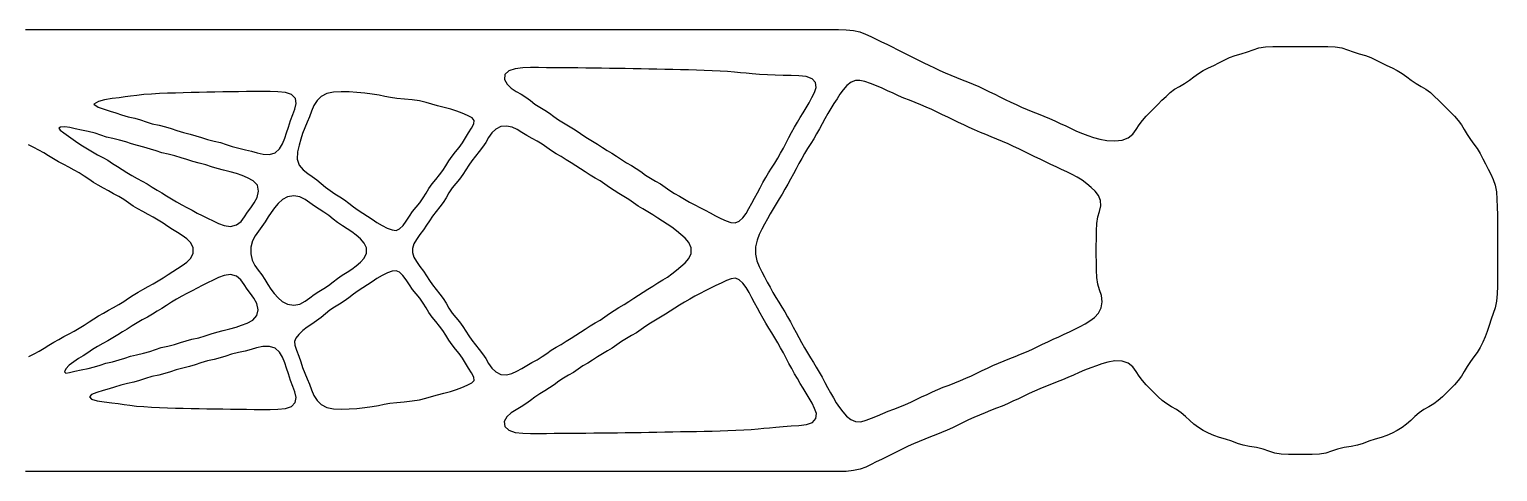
# Model space of a CAD drawing. Header units: millimetres. Extents: x 1 to 120, y 0 to 18.
# Drawn here: x 60.5 to 120, y 0 to 17.9 of the extents above; entities that cross this region are included whole.
import ezdxf

# ---------------------------------------------------------------- set-up
doc = ezdxf.new("R2010")
doc.units = ezdxf.units.MM

msp = doc.modelspace()

# ---------------------------------------------------------------- linework, layer by layer
for points in [[(60.32, 17.92), (60.64, 17.92), (60.96, 17.92), (61.28, 17.92), (61.6, 17.92), (61.92, 17.92), (62.24, 17.92), (62.56, 17.92), (62.88, 17.92), (63.2, 17.92), (63.52, 17.92), (63.84, 17.92), (64.16, 17.92), (64.48, 17.92), (64.8, 17.92), (65.12, 17.92), (65.44, 17.92), (65.76, 17.92), (66.08, 17.92), (66.4, 17.92), (66.72, 17.92), (67.04, 17.92), (67.36, 17.92), (67.68, 17.92), (68, 17.92), (68.32, 17.92), (68.64, 17.92), (68.96, 17.92), (69.28, 17.92), (69.6, 17.92), (69.92, 17.92), (70.24, 17.92), (70.56, 17.92), (70.88, 17.92), (71.2, 17.92), (71.52, 17.92), (71.84, 17.92), (72.16, 17.92), (72.48, 17.92), (72.8, 17.92), (73.12, 17.92), (73.44, 17.92), (73.76, 17.92), (74.08, 17.92), (74.4, 17.92), (74.72, 17.92), (75.04, 17.92), (75.36, 17.92), (75.68, 17.92), (76, 17.92), (76.32, 17.92), (76.64, 17.92), (76.96, 17.92), (77.28, 17.92), (77.6, 17.92), (77.92, 17.92), (78.24, 17.92), (78.56, 17.92), (78.88, 17.92), (79.2, 17.92), (79.52, 17.92), (79.84, 17.92), (80.16, 17.92), (80.48, 17.92), (80.8, 17.92), (81.12, 17.92), (81.44, 17.92), (81.76, 17.92), (82.08, 17.92), (82.4, 17.92), (82.72, 17.92), (83.04, 17.92), (83.36, 17.92), (83.68, 17.92), (84, 17.92), (84.32, 17.92), (84.64, 17.92), (84.96, 17.92), (85.28, 17.92), (85.6, 17.92), (85.92, 17.92), (86.24, 17.92), (86.56, 17.92), (86.88, 17.92), (87.2, 17.92), (87.52, 17.92), (87.84, 17.92), (88.16, 17.92), (88.48, 17.92), (88.8, 17.92), (89.12, 17.92), (89.44, 17.92), (89.76, 17.92), (90.08, 17.92), (90.4, 17.92), (90.72, 17.92), (91.04, 17.92), (91.36, 17.92), (91.68, 17.92), (92, 17.92), (92.32, 17.92), (92.64, 17.92), (92.96, 17.92), (93.28, 17.918), (93.596, 17.906), (93.893, 17.875), (94.149, 17.814), (94.372, 17.727), (94.59, 17.627), (94.81, 17.524), (95.024, 17.42), (95.238, 17.314), (95.453, 17.208), (95.664, 17.101), (95.878, 16.995), (96.094, 16.889), (96.307, 16.783), (96.52, 16.676), (96.736, 16.571), (96.95, 16.466), (97.167, 16.361), (97.389, 16.259), (97.608, 16.161), (97.832, 16.064), (98.069, 15.97), (98.298, 15.882), (98.514, 15.793), (98.737, 15.7), (98.965, 15.602), (99.184, 15.5), (99.399, 15.395), (99.614, 15.289), (99.827, 15.183), (100.042, 15.077), (100.261, 14.973), (100.477, 14.872), (100.699, 14.771), (100.93, 14.673), (101.154, 14.581), (101.373, 14.492), (101.603, 14.401), (101.835, 14.309), (102.055, 14.212), (102.273, 14.11), (102.492, 14.008), (102.709, 13.904), (102.933, 13.8), (103.167, 13.704), (103.393, 13.618), (103.616, 13.537), (103.869, 13.465), (104.164, 13.417), (104.477, 13.403), (104.777, 13.432), (105.03, 13.519), (105.215, 13.669), (105.348, 13.859), (105.468, 14.052), (105.603, 14.232), (105.755, 14.402), (105.914, 14.566), (106.074, 14.726), (106.234, 14.886), (106.394, 15.046), (106.558, 15.205), (106.728, 15.357), (106.908, 15.492), (107.103, 15.609), (107.306, 15.726), (107.503, 15.857), (107.686, 15.998), (107.869, 16.132), (108.068, 16.248), (108.28, 16.356), (108.493, 16.463), (108.705, 16.57), (108.92, 16.675), (109.135, 16.775), (109.36, 16.859), (109.607, 16.931), (109.86, 17.009), (110.092, 17.096), (110.322, 17.169), (110.584, 17.21), (110.883, 17.224), (111.2, 17.227), (111.52, 17.228), (111.84, 17.228), (112.16, 17.228), (112.48, 17.228), (112.8, 17.227), (113.117, 17.224), (113.416, 17.21), (113.678, 17.169), (113.908, 17.096), (114.14, 17.009), (114.393, 16.931), (114.64, 16.859), (114.865, 16.775), (115.08, 16.675), (115.295, 16.57), (115.507, 16.463), (115.72, 16.356), (115.932, 16.248), (116.131, 16.132), (116.314, 15.998), (116.497, 15.857), (116.694, 15.726), (116.897, 15.609), (117.092, 15.492), (117.272, 15.357), (117.442, 15.205), (117.606, 15.046), (117.766, 14.886), (117.926, 14.726), (118.086, 14.566), (118.245, 14.402), (118.397, 14.232), (118.532, 14.052), (118.649, 13.857), (118.766, 13.654), (118.897, 13.457), (119.038, 13.274), (119.172, 13.091), (119.288, 12.892), (119.396, 12.68), (119.504, 12.467), (119.612, 12.257), (119.72, 12.047), (119.822, 11.834), (119.902, 11.605), (119.949, 11.339), (119.971, 11.037), (119.985, 10.72), (119.994, 10.4), (119.999, 10.08), (120, 9.76), (120, 9.44), (120, 9.12), (120, 9), (120, 8.8), (120, 8.48), (120, 8.16), (119.999, 7.84), (119.994, 7.52), (119.982, 7.203), (119.956, 6.901), (119.905, 6.635), (119.825, 6.403), (119.734, 6.173), (119.653, 5.925), (119.579, 5.679), (119.495, 5.455), (119.395, 5.24), (119.288, 5.028), (119.172, 4.829), (119.038, 4.646), (118.897, 4.463), (118.766, 4.266), (118.649, 4.063), (118.532, 3.868), (118.397, 3.688), (118.245, 3.518), (118.086, 3.354), (117.926, 3.194), (117.762, 3.035), (117.592, 2.883), (117.412, 2.748), (117.217, 2.631), (117.015, 2.514), (116.822, 2.382), (116.648, 2.232), (116.482, 2.075), (116.312, 1.923), (116.131, 1.788), (115.932, 1.672), (115.72, 1.565), (115.505, 1.465), (115.28, 1.381), (115.033, 1.309), (114.78, 1.231), (114.548, 1.144), (114.318, 1.07), (114.058, 1.02), (113.773, 0.975), (113.503, 0.908), (113.268, 0.823), (113.038, 0.751), (112.776, 0.71), (112.477, 0.696), (112.16, 0.693), (111.84, 0.693), (111.523, 0.696), (111.224, 0.71), (110.962, 0.751), (110.732, 0.823), (110.497, 0.908), (110.227, 0.975), (109.942, 1.02), (109.682, 1.07), (109.452, 1.144), (109.22, 1.231), (108.967, 1.309), (108.72, 1.381), (108.495, 1.465), (108.28, 1.565), (108.068, 1.672), (107.869, 1.788), (107.688, 1.923), (107.518, 2.075), (107.352, 2.232), (107.178, 2.382), (106.985, 2.514), (106.783, 2.631), (106.588, 2.748), (106.408, 2.883), (106.238, 3.035), (106.074, 3.194), (105.914, 3.354), (105.755, 3.518), (105.603, 3.688), (105.468, 3.868), (105.348, 4.061), (105.215, 4.251), (105.03, 4.4), (104.777, 4.48), (104.484, 4.487), (104.2, 4.439), (103.956, 4.365), (103.737, 4.287), (103.504, 4.207), (103.26, 4.115), (103.031, 4.015), (102.809, 3.915), (102.583, 3.816), (102.361, 3.721), (102.143, 3.633), (101.911, 3.546), (101.672, 3.455), (101.446, 3.36), (101.228, 3.261), (101.006, 3.16), (100.789, 3.055), (100.573, 2.952), (100.353, 2.85), (100.135, 2.749), (99.914, 2.655), (99.68, 2.565), (99.445, 2.476), (99.224, 2.386), (99.001, 2.294), (98.773, 2.195), (98.552, 2.092), (98.338, 1.988), (98.121, 1.884), (97.905, 1.779), (97.684, 1.678), (97.453, 1.582), (97.23, 1.491), (97.015, 1.406), (96.785, 1.319), (96.546, 1.225), (96.32, 1.126), (96.103, 1.025), (95.883, 0.922), (95.668, 0.816), (95.455, 0.71), (95.24, 0.604), (95.027, 0.497), (94.814, 0.392), (94.599, 0.287), (94.383, 0.184), (94.157, 0.097), (93.896, 0.039), (93.597, 0.011), (93.28, 0.002), (92.96, 0), (92.64, 0), (92.32, 0), (92, 0), (91.68, 0), (91.36, 0), (91.04, 0), (90.72, 0), (90.4, 0), (90.08, 0), (89.76, 0), (89.44, 0), (89.12, 0), (88.8, 0), (88.48, 0), (88.16, 0), (87.84, 0), (87.52, 0), (87.2, 0), (86.88, 0), (86.56, 0), (86.24, 0), (85.92, 0), (85.6, 0), (85.28, 0), (84.96, 0), (84.64, 0), (84.32, 0), (84, 0), (83.68, 0), (83.36, 0), (83.04, 0), (82.72, 0), (82.4, 0), (82.08, 0), (81.76, 0), (81.44, 0), (81.12, 0), (80.8, 0), (80.48, 0), (80.16, 0), (79.84, 0), (79.52, 0), (79.2, 0), (78.88, 0), (78.56, 0), (78.24, 0), (77.92, 0), (77.6, 0), (77.28, 0), (76.96, 0), (76.64, 0), (76.32, 0), (76, 0), (75.68, 0), (75.36, 0), (75.04, 0), (74.72, 0), (74.4, 0), (74.08, 0), (73.76, 0), (73.44, 0), (73.12, 0), (72.8, 0), (72.48, 0), (72.16, 0), (71.84, 0), (71.52, 0), (71.2, 0), (70.88, 0), (70.56, 0), (70.24, 0), (69.92, 0), (69.6, 0), (69.28, 0), (68.96, 0), (68.64, 0), (68.32, 0), (68, 0), (67.68, 0), (67.36, 0), (67.04, 0), (66.72, 0), (66.4, 0), (66.08, 0), (65.76, 0), (65.44, 0), (65.12, 0), (64.8, 0), (64.48, 0), (64.16, 0), (63.84, 0), (63.52, 0), (63.2, 0), (62.88, 0), (62.56, 0), (62.24, 0), (61.92, 0), (61.6, 0), (61.28, 0), (60.96, 0), (60.64, 0), (60.32, 0)], [(60.459, 4.66), (60.671, 4.771), (60.878, 4.883), (61.079, 4.999), (61.277, 5.12), (61.475, 5.242), (61.676, 5.357), (61.882, 5.47), (62.09, 5.585), (62.297, 5.698), (62.505, 5.812), (62.708, 5.936), (62.903, 6.068), (63.093, 6.193), (63.285, 6.307), (63.486, 6.422), (63.692, 6.54), (63.899, 6.655), (64.107, 6.77), (64.31, 6.894), (64.506, 7.026), (64.695, 7.151), (64.887, 7.266), (65.087, 7.381), (65.292, 7.5), (65.499, 7.614), (65.707, 7.729), (65.91, 7.854), (66.105, 7.987), (66.293, 8.112), (66.483, 8.228), (66.678, 8.348), (66.866, 8.486), (67.024, 8.653), (67.119, 8.852), (67.119, 9.068), (67.025, 9.268), (66.866, 9.433), (66.677, 9.571), (66.481, 9.69), (66.291, 9.806), (66.102, 9.932), (65.909, 10.065), (65.706, 10.19), (65.499, 10.305), (65.292, 10.418), (65.085, 10.534), (64.881, 10.648), (64.688, 10.763), (64.499, 10.89), (64.306, 11.022), (64.104, 11.147), (63.898, 11.262), (63.691, 11.376), (63.483, 11.491), (63.277, 11.604), (63.081, 11.719), (62.892, 11.846), (62.7, 11.978), (62.5, 12.102), (62.295, 12.217), (62.088, 12.331), (61.878, 12.444), (61.669, 12.556), (61.464, 12.671), (61.262, 12.792), (61.063, 12.911), (60.865, 13.023), (60.659, 13.136), (60.448, 13.248)]]:
    msp.add_lwpolyline(points)
for points in [[(90.72, 16.06), (90.4, 16.072), (90.084, 16.091), (89.788, 16.116), (89.532, 16.142), (89.307, 16.165), (89.067, 16.188), (88.788, 16.21), (88.479, 16.229), (88.16, 16.245), (87.84, 16.257), (87.52, 16.267), (87.2, 16.276), (86.88, 16.284), (86.56, 16.291), (86.24, 16.298), (85.92, 16.304), (85.6, 16.311), (85.28, 16.317), (84.96, 16.323), (84.64, 16.328), (84.32, 16.334), (84, 16.339), (83.68, 16.344), (83.36, 16.349), (83.04, 16.353), (82.72, 16.357), (82.4, 16.36), (82.08, 16.363), (81.76, 16.366), (81.44, 16.368), (81.12, 16.369), (80.8, 16.369), (80.482, 16.361), (80.175, 16.327), (79.915, 16.24), (79.756, 16.087), (79.738, 15.892), (79.844, 15.701), (80.016, 15.54), (80.214, 15.408), (80.416, 15.291), (80.609, 15.171), (80.792, 15.037), (80.976, 14.895), (81.171, 14.762), (81.371, 14.643), (81.564, 14.525), (81.749, 14.395), (81.937, 14.258), (82.135, 14.13), (82.34, 14.014), (82.538, 13.895), (82.726, 13.764), (82.912, 13.631), (83.106, 13.506), (83.308, 13.387), (83.512, 13.264), (83.713, 13.136), (83.906, 13.016), (84.092, 12.902), (84.283, 12.78), (84.482, 12.647), (84.686, 12.519), (84.889, 12.402), (85.083, 12.285), (85.269, 12.155), (85.458, 12.019), (85.656, 11.892), (85.861, 11.776), (86.06, 11.656), (86.251, 11.527), (86.439, 11.397), (86.632, 11.275), (86.832, 11.157), (87.037, 11.037), (87.245, 10.919), (87.455, 10.808), (87.663, 10.699), (87.874, 10.588), (88.086, 10.48), (88.296, 10.371), (88.51, 10.262), (88.724, 10.162), (88.919, 10.092), (89.092, 10.08), (89.253, 10.146), (89.402, 10.284), (89.533, 10.466), (89.652, 10.667), (89.769, 10.873), (89.882, 11.084), (89.992, 11.296), (90.103, 11.506), (90.22, 11.712), (90.334, 11.913), (90.448, 12.108), (90.57, 12.302), (90.697, 12.5), (90.818, 12.701), (90.933, 12.906), (91.048, 13.113), (91.162, 13.324), (91.272, 13.536), (91.383, 13.746), (91.5, 13.952), (91.614, 14.154), (91.728, 14.348), (91.85, 14.543), (91.975, 14.742), (92.095, 14.945), (92.207, 15.153), (92.309, 15.361), (92.374, 15.571), (92.355, 15.769), (92.217, 15.922), (91.976, 16.009), (91.677, 16.043), (91.36, 16.051), (91.04, 16.054)], [(102.955, 11.925), (102.752, 12.035), (102.539, 12.142), (102.322, 12.247), (102.109, 12.349), (101.891, 12.451), (101.668, 12.553), (101.452, 12.656), (101.238, 12.761), (101.021, 12.866), (100.807, 12.971), (100.591, 13.076), (100.371, 13.178), (100.153, 13.279), (99.929, 13.379), (99.695, 13.477), (99.469, 13.567), (99.255, 13.655), (99.031, 13.748), (98.801, 13.844), (98.581, 13.944), (98.364, 14.047), (98.145, 14.15), (97.93, 14.254), (97.715, 14.359), (97.497, 14.463), (97.282, 14.566), (97.062, 14.669), (96.836, 14.769), (96.614, 14.864), (96.394, 14.956), (96.161, 15.048), (95.929, 15.139), (95.71, 15.233), (95.491, 15.332), (95.267, 15.432), (95.047, 15.533), (94.819, 15.634), (94.577, 15.727), (94.351, 15.803), (94.153, 15.851), (93.969, 15.851), (93.789, 15.783), (93.621, 15.648), (93.47, 15.473), (93.341, 15.29), (93.223, 15.107), (93.099, 14.917), (92.968, 14.718), (92.844, 14.511), (92.731, 14.301), (92.62, 14.093), (92.505, 13.886), (92.391, 13.681), (92.277, 13.484), (92.154, 13.289), (92.029, 13.092), (91.909, 12.893), (91.794, 12.689), (91.677, 12.483), (91.562, 12.273), (91.452, 12.062), (91.34, 11.853), (91.225, 11.645), (91.111, 11.441), (90.997, 11.244), (90.875, 11.048), (90.75, 10.851), (90.632, 10.651), (90.516, 10.447), (90.4, 10.24), (90.286, 10.031), (90.177, 9.819), (90.071, 9.606), (89.978, 9.374), (89.921, 9.104), (89.92, 8.815), (89.977, 8.546), (90.07, 8.313), (90.175, 8.099), (90.283, 7.887), (90.395, 7.677), (90.51, 7.469), (90.624, 7.263), (90.744, 7.06), (90.869, 6.861), (90.99, 6.666), (91.104, 6.472), (91.219, 6.272), (91.337, 6.066), (91.45, 5.857), (91.559, 5.644), (91.671, 5.433), (91.785, 5.226), (91.899, 5.019), (92.019, 4.815), (92.146, 4.615), (92.267, 4.421), (92.38, 4.229), (92.496, 4.03), (92.616, 3.826), (92.729, 3.617), (92.84, 3.405), (92.956, 3.196), (93.075, 2.991), (93.193, 2.792), (93.317, 2.602), (93.454, 2.422), (93.607, 2.253), (93.778, 2.111), (93.975, 2.029), (94.188, 2.024), (94.403, 2.082), (94.625, 2.169), (94.857, 2.264), (95.082, 2.356), (95.299, 2.443), (95.531, 2.529), (95.771, 2.621), (95.996, 2.718), (96.214, 2.818), (96.434, 2.921), (96.651, 3.025), (96.869, 3.127), (97.093, 3.227), (97.313, 3.325), (97.531, 3.416), (97.765, 3.505), (98.001, 3.595), (98.224, 3.688), (98.445, 3.784), (98.669, 3.884), (98.888, 3.988), (99.104, 4.091), (99.323, 4.194), (99.54, 4.296), (99.761, 4.394), (99.994, 4.488), (100.222, 4.578), (100.44, 4.665), (100.665, 4.754), (100.899, 4.851), (101.122, 4.953), (101.339, 5.055), (101.557, 5.159), (101.773, 5.263), (101.989, 5.366), (102.212, 5.467), (102.431, 5.568), (102.646, 5.669), (102.867, 5.772), (103.083, 5.877), (103.283, 5.985), (103.476, 6.107), (103.66, 6.251), (103.819, 6.422), (103.931, 6.633), (103.973, 6.884), (103.939, 7.139), (103.862, 7.372), (103.791, 7.602), (103.75, 7.864), (103.736, 8.163), (103.733, 8.48), (103.732, 8.8), (103.732, 9.12), (103.733, 9.44), (103.736, 9.757), (103.75, 10.056), (103.79, 10.318), (103.856, 10.546), (103.911, 10.765), (103.904, 10.985), (103.819, 11.186), (103.679, 11.36), (103.517, 11.518), (103.342, 11.668), (103.152, 11.806)], [(69.6, 15.399), (69.28, 15.397), (68.96, 15.393), (68.64, 15.389), (68.32, 15.384), (68, 15.378), (67.68, 15.372), (67.36, 15.365), (67.04, 15.358), (66.72, 15.35), (66.4, 15.341), (66.08, 15.33), (65.76, 15.317), (65.44, 15.3), (65.125, 15.277), (64.834, 15.247), (64.588, 15.216), (64.367, 15.183), (64.123, 15.149), (63.835, 15.115), (63.535, 15.07), (63.28, 14.995), (63.091, 14.883), (63.277, 14.771), (63.51, 14.682), (63.756, 14.612), (63.984, 14.537), (64.22, 14.456), (64.485, 14.381), (64.753, 14.316), (64.991, 14.25), (65.216, 14.175), (65.466, 14.099), (65.74, 14.033), (65.996, 13.97), (66.225, 13.898), (66.461, 13.818), (66.726, 13.743), (66.996, 13.678), (67.236, 13.612), (67.459, 13.538), (67.708, 13.462), (67.98, 13.394), (68.237, 13.331), (68.466, 13.259), (68.702, 13.178), (68.971, 13.104), (69.248, 13.043), (69.493, 12.983), (69.715, 12.916), (69.954, 12.861), (70.214, 12.854), (70.447, 12.924), (70.623, 13.074), (70.748, 13.282), (70.837, 13.506), (70.908, 13.725), (70.984, 13.962), (71.07, 14.222), (71.156, 14.47), (71.24, 14.693), (71.295, 14.913), (71.264, 15.124), (71.111, 15.282), (70.86, 15.365), (70.558, 15.394), (70.24, 15.4), (69.92, 15.401)], [(77.294, 14.755), (77.031, 14.819), (76.799, 14.887), (76.567, 14.959), (76.3, 15.022), (75.997, 15.065), (75.683, 15.094), (75.383, 15.122), (75.121, 15.16), (74.891, 15.206), (74.656, 15.255), (74.383, 15.301), (74.078, 15.338), (73.76, 15.366), (73.44, 15.385), (73.121, 15.395), (72.813, 15.38), (72.537, 15.321), (72.314, 15.206), (72.144, 15.04), (72.014, 14.832), (71.916, 14.603), (71.833, 14.38), (71.742, 14.158), (71.644, 13.925), (71.56, 13.696), (71.49, 13.476), (71.413, 13.234), (71.345, 12.954), (71.339, 12.665), (71.425, 12.415), (71.582, 12.227), (71.766, 12.085), (71.951, 11.958), (72.134, 11.824), (72.314, 11.678), (72.491, 11.529), (72.671, 11.387), (72.862, 11.258), (73.061, 11.139), (73.253, 11.015), (73.435, 10.878), (73.618, 10.732), (73.808, 10.594), (74.001, 10.472), (74.189, 10.354), (74.376, 10.227), (74.57, 10.092), (74.778, 9.967), (74.992, 9.863), (75.186, 9.791), (75.347, 9.776), (75.49, 9.84), (75.63, 9.975), (75.762, 10.153), (75.887, 10.348), (76.018, 10.538), (76.16, 10.717), (76.307, 10.897), (76.443, 11.089), (76.563, 11.287), (76.68, 11.478), (76.812, 11.66), (76.959, 11.841), (77.107, 12.023), (77.242, 12.205), (77.364, 12.394), (77.484, 12.589), (77.616, 12.779), (77.76, 12.958), (77.908, 13.137), (78.044, 13.329), (78.164, 13.527), (78.28, 13.724), (78.399, 13.916), (78.497, 14.088), (78.519, 14.223), (78.426, 14.331), (78.24, 14.43), (78.024, 14.521), (77.807, 14.605), (77.565, 14.684)], [(68.346, 12.22), (68.096, 12.283), (67.871, 12.354), (67.633, 12.432), (67.366, 12.505), (67.103, 12.57), (66.869, 12.641), (66.639, 12.719), (66.381, 12.794), (66.106, 12.858), (65.854, 12.921), (65.629, 12.992), (65.391, 13.071), (65.125, 13.144), (64.863, 13.21), (64.629, 13.281), (64.399, 13.359), (64.14, 13.433), (63.865, 13.496), (63.612, 13.558), (63.386, 13.63), (63.147, 13.708), (62.872, 13.777), (62.591, 13.834), (62.344, 13.888), (62.126, 13.94), (61.917, 13.968), (61.744, 13.957), (61.672, 13.913), (61.73, 13.84), (61.881, 13.732), (62.069, 13.596), (62.26, 13.455), (62.448, 13.324), (62.638, 13.204), (62.836, 13.085), (63.039, 12.962), (63.248, 12.843), (63.457, 12.731), (63.661, 12.614), (63.857, 12.489), (64.049, 12.365), (64.24, 12.247), (64.437, 12.127), (64.64, 12.004), (64.848, 11.884), (65.058, 11.772), (65.264, 11.655), (65.464, 11.532), (65.657, 11.41), (65.847, 11.295), (66.041, 11.175), (66.243, 11.048), (66.45, 10.927), (66.66, 10.814), (66.868, 10.703), (67.077, 10.589), (67.285, 10.478), (67.493, 10.372), (67.708, 10.266), (67.927, 10.162), (68.144, 10.058), (68.377, 9.968), (68.633, 9.935), (68.877, 9.994), (69.069, 10.139), (69.207, 10.322), (69.326, 10.509), (69.455, 10.695), (69.594, 10.89), (69.715, 11.111), (69.774, 11.361), (69.728, 11.604), (69.555, 11.785), (69.329, 11.906), (69.102, 11.994), (68.875, 12.076), (68.619, 12.153)], [(86.341, 10.03), (86.154, 10.147), (85.961, 10.268), (85.761, 10.399), (85.557, 10.527), (85.356, 10.644), (85.165, 10.761), (84.978, 10.889), (84.787, 11.024), (84.586, 11.151), (84.381, 11.267), (84.184, 11.386), (83.997, 11.517), (83.811, 11.652), (83.617, 11.778), (83.414, 11.896), (83.212, 12.018), (83.014, 12.147), (82.823, 12.27), (82.634, 12.386), (82.44, 12.508), (82.24, 12.637), (82.036, 12.765), (81.835, 12.882), (81.642, 12.999), (81.455, 13.128), (81.264, 13.262), (81.064, 13.388), (80.858, 13.504), (80.652, 13.622), (80.45, 13.745), (80.253, 13.861), (80.051, 13.953), (79.826, 14.002), (79.593, 13.981), (79.39, 13.882), (79.229, 13.726), (79.098, 13.538), (78.98, 13.338), (78.856, 13.145), (78.717, 12.965), (78.566, 12.786), (78.421, 12.6), (78.294, 12.414), (78.178, 12.23), (78.054, 12.043), (77.913, 11.856), (77.765, 11.676), (77.621, 11.495), (77.492, 11.302), (77.375, 11.1), (77.254, 10.907), (77.116, 10.726), (76.967, 10.545), (76.824, 10.357), (76.699, 10.168), (76.584, 9.983), (76.458, 9.796), (76.317, 9.604), (76.179, 9.411), (76.069, 9.224), (76.011, 9.046), (76.011, 8.873), (76.069, 8.695), (76.178, 8.509), (76.317, 8.316), (76.457, 8.123), (76.583, 7.935), (76.698, 7.751), (76.823, 7.563), (76.967, 7.375), (77.116, 7.194), (77.254, 7.013), (77.375, 6.82), (77.492, 6.618), (77.621, 6.425), (77.765, 6.244), (77.913, 6.064), (78.053, 5.877), (78.178, 5.69), (78.294, 5.506), (78.421, 5.32), (78.566, 5.134), (78.717, 4.955), (78.857, 4.775), (78.981, 4.583), (79.099, 4.383), (79.229, 4.195), (79.39, 4.039), (79.592, 3.941), (79.821, 3.922), (80.044, 3.973), (80.248, 4.066), (80.447, 4.18), (80.651, 4.301), (80.857, 4.418), (81.063, 4.534), (81.263, 4.659), (81.453, 4.793), (81.641, 4.922), (81.834, 5.039), (82.035, 5.156), (82.239, 5.283), (82.44, 5.414), (82.633, 5.535), (82.821, 5.651), (83.013, 5.774), (83.211, 5.902), (83.414, 6.024), (83.617, 6.142), (83.812, 6.268), (83.998, 6.402), (84.185, 6.533), (84.382, 6.652), (84.588, 6.767), (84.789, 6.894), (84.982, 7.028), (85.17, 7.155), (85.36, 7.272), (85.559, 7.39), (85.762, 7.517), (85.964, 7.645), (86.16, 7.766), (86.348, 7.885), (86.532, 8.017), (86.715, 8.162), (86.894, 8.311), (87.066, 8.463), (87.219, 8.635), (87.316, 8.844), (87.315, 9.074), (87.217, 9.283), (87.063, 9.455), (86.891, 9.607), (86.712, 9.757), (86.526, 9.901)], [(73.17, 9.962), (72.978, 10.093), (72.796, 10.236), (72.616, 10.38), (72.424, 10.512), (72.227, 10.632), (72.036, 10.753), (71.852, 10.886), (71.662, 11.023), (71.446, 11.133), (71.198, 11.177), (70.951, 11.136), (70.739, 11.023), (70.566, 10.866), (70.417, 10.689), (70.286, 10.506), (70.167, 10.319), (70.045, 10.126), (69.91, 9.933), (69.77, 9.746), (69.637, 9.559), (69.53, 9.349), (69.465, 9.096), (69.458, 8.819), (69.516, 8.562), (69.626, 8.347), (69.762, 8.162), (69.9, 7.979), (70.026, 7.785), (70.145, 7.586), (70.27, 7.394), (70.409, 7.215), (70.562, 7.046), (70.736, 6.894), (70.948, 6.784), (71.197, 6.747), (71.444, 6.792), (71.658, 6.901), (71.845, 7.038), (72.028, 7.173), (72.221, 7.295), (72.421, 7.414), (72.613, 7.543), (72.795, 7.685), (72.977, 7.827), (73.169, 7.958), (73.365, 8.079), (73.554, 8.2), (73.736, 8.334), (73.909, 8.484), (74.057, 8.655), (74.147, 8.853), (74.147, 9.065), (74.056, 9.263), (73.908, 9.435), (73.736, 9.586), (73.555, 9.72), (73.366, 9.842)], [(68.874, 7.924), (68.633, 7.983), (68.378, 7.95), (68.145, 7.861), (67.928, 7.757), (67.709, 7.652), (67.494, 7.547), (67.286, 7.44), (67.078, 7.33), (66.869, 7.216), (66.661, 7.104), (66.452, 6.991), (66.246, 6.868), (66.046, 6.738), (65.855, 6.616), (65.666, 6.503), (65.47, 6.385), (65.267, 6.263), (65.06, 6.147), (64.851, 6.032), (64.644, 5.909), (64.444, 5.779), (64.253, 5.658), (64.064, 5.544), (63.869, 5.426), (63.667, 5.304), (63.46, 5.187), (63.251, 5.073), (63.046, 4.948), (62.847, 4.818), (62.658, 4.694), (62.471, 4.579), (62.281, 4.452), (62.099, 4.307), (61.96, 4.16), (61.905, 4.043), (61.966, 3.994), (62.112, 4.013), (62.321, 4.067), (62.58, 4.121), (62.86, 4.176), (63.12, 4.243), (63.351, 4.319), (63.585, 4.389), (63.848, 4.454), (64.117, 4.525), (64.357, 4.602), (64.58, 4.672), (64.828, 4.733), (65.103, 4.798), (65.363, 4.874), (65.594, 4.954), (65.828, 5.025), (66.093, 5.089), (66.368, 5.156), (66.612, 5.23), (66.833, 5.299), (67.075, 5.362), (67.348, 5.427), (67.613, 5.503), (67.847, 5.584), (68.078, 5.656), (68.338, 5.719), (68.613, 5.786), (68.862, 5.86), (69.085, 5.936), (69.312, 6.02), (69.538, 6.138), (69.702, 6.321), (69.755, 6.56), (69.703, 6.807), (69.586, 7.024), (69.447, 7.212), (69.315, 7.395), (69.195, 7.587), (69.06, 7.777)], [(77.908, 4.783), (77.76, 4.962), (77.616, 5.141), (77.484, 5.331), (77.364, 5.526), (77.242, 5.715), (77.107, 5.897), (76.959, 6.079), (76.812, 6.259), (76.68, 6.442), (76.563, 6.633), (76.443, 6.831), (76.307, 7.023), (76.16, 7.203), (76.017, 7.382), (75.886, 7.572), (75.76, 7.766), (75.628, 7.944), (75.489, 8.078), (75.347, 8.142), (75.188, 8.127), (74.994, 8.056), (74.779, 7.952), (74.57, 7.827), (74.376, 7.693), (74.189, 7.566), (74, 7.449), (73.807, 7.327), (73.615, 7.19), (73.431, 7.045), (73.248, 6.91), (73.056, 6.788), (72.858, 6.669), (72.666, 6.538), (72.486, 6.394), (72.306, 6.246), (72.118, 6.107), (71.93, 5.981), (71.747, 5.86), (71.567, 5.72), (71.402, 5.557), (71.283, 5.402), (71.231, 5.273), (71.246, 5.128), (71.315, 4.923), (71.406, 4.678), (71.488, 4.444), (71.56, 4.224), (71.645, 3.995), (71.742, 3.761), (71.833, 3.539), (71.915, 3.316), (72.014, 3.089), (72.144, 2.882), (72.315, 2.716), (72.538, 2.602), (72.813, 2.544), (73.121, 2.531), (73.44, 2.542), (73.76, 2.563), (74.076, 2.594), (74.374, 2.634), (74.632, 2.68), (74.859, 2.728), (75.097, 2.771), (75.374, 2.806), (75.681, 2.833), (75.997, 2.863), (76.295, 2.91), (76.556, 2.974), (76.785, 3.044), (77.02, 3.11), (77.286, 3.173), (77.556, 3.244), (77.796, 3.325), (78.015, 3.409), (78.235, 3.499), (78.423, 3.594), (78.516, 3.697), (78.495, 3.83), (78.399, 4.002), (78.28, 4.196), (78.165, 4.393), (78.045, 4.591)], [(91.729, 3.573), (91.615, 3.767), (91.5, 3.968), (91.384, 4.175), (91.272, 4.384), (91.163, 4.597), (91.049, 4.807), (90.935, 5.015), (90.82, 5.221), (90.7, 5.424), (90.573, 5.624), (90.452, 5.818), (90.339, 6.011), (90.223, 6.21), (90.105, 6.415), (89.992, 6.624), (89.883, 6.837), (89.771, 7.048), (89.657, 7.255), (89.538, 7.457), (89.404, 7.639), (89.256, 7.774), (89.102, 7.835), (88.934, 7.817), (88.739, 7.744), (88.524, 7.643), (88.309, 7.536), (88.097, 7.429), (87.882, 7.322), (87.669, 7.214), (87.46, 7.105), (87.25, 6.993), (87.043, 6.871), (86.842, 6.743), (86.649, 6.622), (86.461, 6.507), (86.268, 6.386), (86.069, 6.259), (85.866, 6.137), (85.663, 6.019), (85.467, 5.893), (85.281, 5.758), (85.094, 5.628), (84.897, 5.51), (84.692, 5.394), (84.49, 5.267), (84.296, 5.133), (84.109, 5.006), (83.918, 4.89), (83.719, 4.773), (83.516, 4.647), (83.313, 4.521), (83.115, 4.401), (82.923, 4.28), (82.734, 4.152), (82.542, 4.023), (82.342, 3.903), (82.138, 3.787), (81.94, 3.659), (81.754, 3.522), (81.569, 3.391), (81.375, 3.273), (81.173, 3.155), (80.978, 3.023), (80.795, 2.881), (80.612, 2.746), (80.418, 2.626), (80.215, 2.509), (80.016, 2.379), (79.841, 2.219), (79.734, 2.028), (79.751, 1.833), (79.912, 1.679), (80.174, 1.592), (80.481, 1.558), (80.8, 1.55), (81.12, 1.55), (81.44, 1.551), (81.76, 1.552), (82.08, 1.554), (82.4, 1.556), (82.72, 1.559), (83.04, 1.562), (83.36, 1.566), (83.68, 1.569), (84, 1.573), (84.32, 1.578), (84.64, 1.582), (84.96, 1.587), (85.28, 1.592), (85.6, 1.597), (85.92, 1.603), (86.24, 1.608), (86.56, 1.614), (86.88, 1.62), (87.2, 1.626), (87.52, 1.632), (87.84, 1.639), (88.16, 1.646), (88.48, 1.654), (88.8, 1.664), (89.12, 1.676), (89.438, 1.691), (89.746, 1.71), (90.022, 1.733), (90.26, 1.756), (90.487, 1.781), (90.746, 1.808), (91.043, 1.834), (91.36, 1.854), (91.678, 1.87), (91.979, 1.904), (92.224, 1.989), (92.365, 2.146), (92.384, 2.35), (92.315, 2.562), (92.208, 2.77), (92.094, 2.976), (91.975, 3.178), (91.85, 3.377)], [(70.836, 4.414), (70.746, 4.637), (70.621, 4.846), (70.446, 4.999), (70.211, 5.075), (69.945, 5.075), (69.695, 5.022), (69.47, 4.951), (69.231, 4.887), (68.958, 4.826), (68.683, 4.756), (68.442, 4.68), (68.219, 4.61), (67.971, 4.549), (67.697, 4.485), (67.435, 4.409), (67.204, 4.328), (66.971, 4.257), (66.708, 4.195), (66.438, 4.125), (66.197, 4.047), (65.976, 3.975), (65.729, 3.914), (65.453, 3.852), (65.186, 3.778), (64.951, 3.698), (64.721, 3.627), (64.461, 3.565), (64.187, 3.499), (63.938, 3.423), (63.714, 3.349), (63.476, 3.281), (63.218, 3.212), (63.005, 3.13), (62.916, 3.034), (63.006, 2.94), (63.228, 2.868), (63.521, 2.822), (63.82, 2.788), (64.089, 2.755), (64.321, 2.721), (64.554, 2.688), (64.82, 2.658), (65.123, 2.633), (65.44, 2.613), (65.76, 2.598), (66.08, 2.587), (66.4, 2.578), (66.72, 2.57), (67.04, 2.562), (67.36, 2.556), (67.68, 2.549), (68, 2.543), (68.32, 2.538), (68.64, 2.533), (68.96, 2.529), (69.28, 2.526), (69.6, 2.524), (69.92, 2.523), (70.24, 2.524), (70.558, 2.53), (70.859, 2.559), (71.11, 2.641), (71.262, 2.798), (71.295, 3.008), (71.241, 3.228), (71.158, 3.451), (71.072, 3.698), (70.986, 3.957), (70.908, 4.194)]]:
    msp.add_lwpolyline(points, close=True)

doc.saveas('drawing.dxf')
